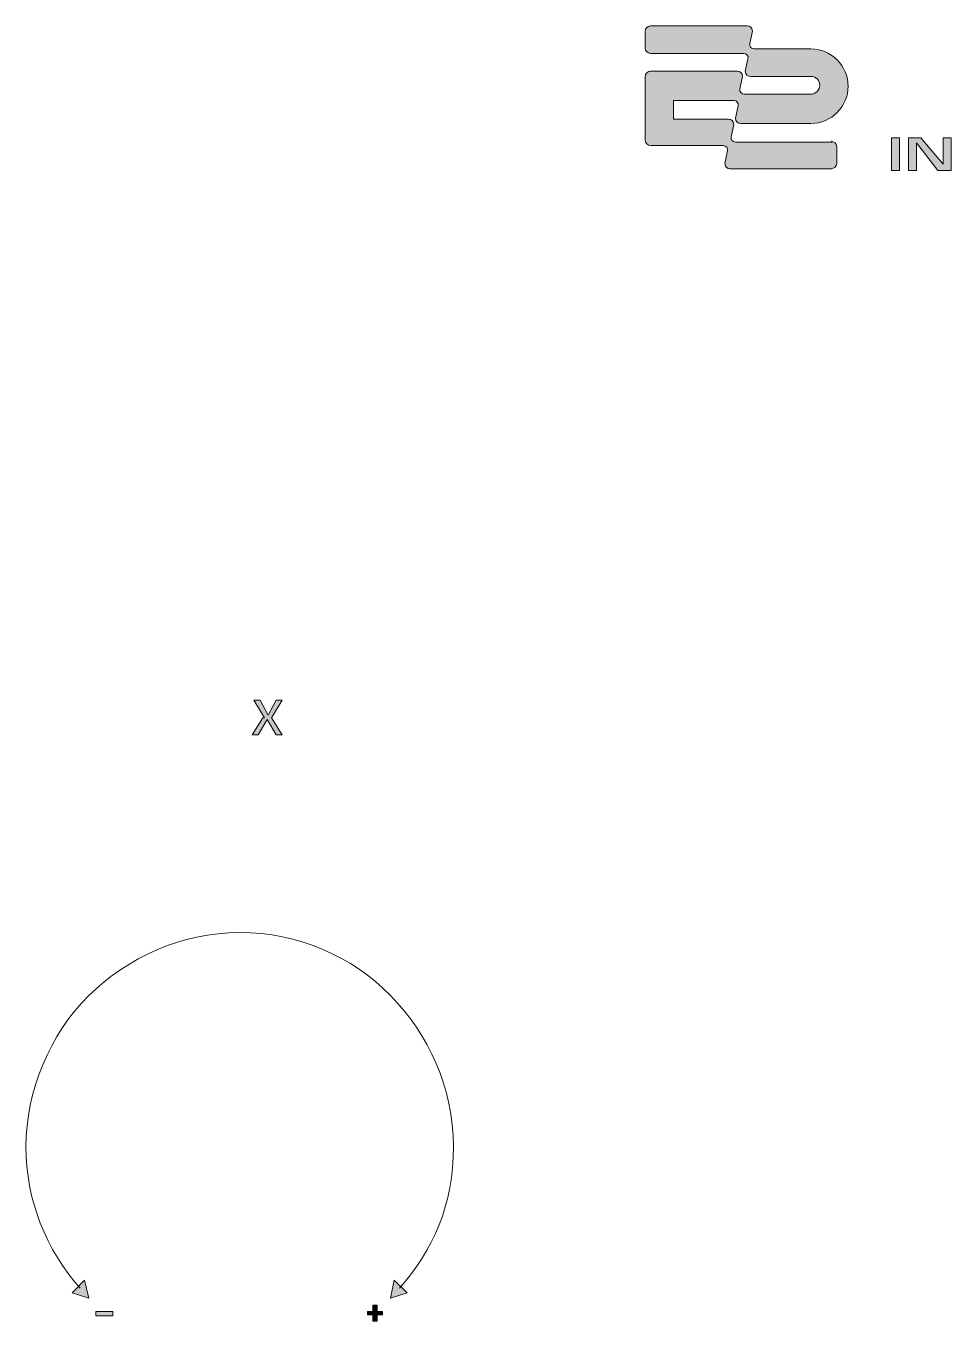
# Model space of a CAD drawing. Header units: millimetres. Extents: x 138 to 215, y 117 to 238.
# Drawn here: x 137.8 to 174.5, y 186.9 to 238.4 of the extents above; entities that cross this region are included whole.
import ezdxf

# ---------------------------------------------------------------- set-up
doc = ezdxf.new("R2010")
doc.units = ezdxf.units.MM
doc.header["$MEASUREMENT"] = 0
doc.layers.add('pink', color=7, linetype='Continuous', lineweight=0)

msp = doc.modelspace()

# ---------------------------------------------------------------- hatches: boundary and pattern name
at = {"layer": 'pink', "true_color": 0xf4a7b0, "transparency": 33554687}
h = msp.add_hatch(color=231, dxfattribs=at)
h.dxf.hatch_style = 2
edge = h.paths.add_edge_path()
edge.add_spline(control_points=[(169.818, 233.777), (169.818, 233.777), (165.973, 233.777), (165.973, 233.777), (165.867, 233.777), (165.761, 233.883), (165.797, 233.989), (165.797, 233.989), (165.903, 234.483), (165.903, 234.483), (165.903, 234.624), (165.797, 234.694), (165.691, 234.694), (165.691, 234.694), (163.504, 234.694), (163.504, 234.694), (163.504, 234.694), (163.504, 235.435), (163.504, 235.435), (163.504, 235.435), (165.903, 235.435), (165.903, 235.435), (166.008, 235.435), (166.114, 235.329), (166.079, 235.223), (166.079, 235.223), (165.973, 234.73), (165.973, 234.73), (165.973, 234.588), (166.079, 234.518), (166.185, 234.518), (166.185, 234.518), (168.972, 234.518), (168.972, 234.518), (169.783, 234.518), (170.453, 235.188), (170.453, 236), (170.453, 236.811), (169.783, 237.481), (168.972, 237.481), (168.972, 237.481), (166.714, 237.481), (166.714, 237.481), (166.608, 237.481), (166.502, 237.587), (166.538, 237.693), (166.538, 237.693), (166.643, 238.187), (166.643, 238.187), (166.643, 238.328), (166.538, 238.398), (166.432, 238.398), (166.432, 238.398), (162.586, 238.398), (162.586, 238.398), (162.481, 238.398), (162.375, 238.293), (162.375, 238.187), (162.375, 238.187), (162.375, 237.516), (162.375, 237.516), (162.375, 237.411), (162.481, 237.305), (162.586, 237.305), (162.586, 237.305), (166.291, 237.305), (166.291, 237.305), (166.396, 237.305), (166.502, 237.199), (166.467, 237.093), (166.467, 237.093), (166.361, 236.599), (166.361, 236.599), (166.361, 236.458), (166.467, 236.388), (166.573, 236.388), (166.573, 236.388), (168.972, 236.388), (168.972, 236.388), (169.183, 236.388), (169.325, 236.211), (169.325, 236.035), (169.325, 235.858), (169.148, 235.682), (168.972, 235.682), (168.972, 235.682), (166.326, 235.682), (166.326, 235.682), (166.22, 235.682), (166.114, 235.788), (166.15, 235.894), (166.15, 235.894), (166.255, 236.388), (166.255, 236.388), (166.255, 236.529), (166.15, 236.599), (166.044, 236.599), (166.044, 236.599), (162.586, 236.599), (162.586, 236.599), (162.481, 236.599), (162.375, 236.493), (162.375, 236.388), (162.375, 236.388), (162.375, 233.848), (162.375, 233.848), (162.375, 233.742), (162.481, 233.636), (162.586, 233.636), (162.586, 233.636), (165.479, 233.636), (165.479, 233.636), (165.585, 233.636), (165.691, 233.53), (165.656, 233.424), (165.656, 233.424), (165.55, 232.93), (165.55, 232.93), (165.55, 232.93), (165.55, 232.93), (165.55, 232.93), (165.55, 232.789), (165.656, 232.719), (165.761, 232.719), (165.761, 232.719), (165.761, 232.719), (165.761, 232.719), (165.761, 232.719), (169.783, 232.719), (169.783, 232.719), (169.889, 232.719), (169.995, 232.825), (169.995, 232.93), (169.995, 232.93), (169.995, 233.601), (169.995, 233.601), (169.995, 233.706), (169.889, 233.812), (169.783, 233.812), (169.783, 233.812), (169.818, 233.777), (169.818, 233.777)], knot_values=[0, 0, 0, 0, 1, 1, 1, 2, 2, 2, 3, 3, 3, 4, 4, 4, 5, 5, 5, 6, 6, 6, 7, 7, 7, 8, 8, 8, 9, 9, 9, 10, 10, 10, 11, 11, 11, 12, 12, 12, 13, 13, 13, 14, 14, 14, 15, 15, 15, 16, 16, 16, 17, 17, 17, 18, 18, 18, 19, 19, 19, 20, 20, 20, 21, 21, 21, 22, 22, 22, 23, 23, 23, 24, 24, 24, 25, 25, 25, 26, 26, 26, 27, 27, 27, 28, 28, 28, 29, 29, 29, 30, 30, 30, 31, 31, 31, 32, 32, 32, 33, 33, 33, 34, 34, 34, 35, 35, 35, 36, 36, 36, 37, 37, 37, 38, 38, 38, 39, 39, 39, 40, 40, 40, 41, 41, 41, 42, 42, 42, 43, 43, 43, 44, 44, 44, 45, 45, 45, 46, 46, 46, 47, 47, 47, 47], degree=3, periodic=0)
h = msp.add_hatch(color=231, dxfattribs=at)
h.dxf.hatch_style = 2
h.paths.add_polyline_path([(172.182, 233.953), (172.5, 233.953), (172.5, 232.648), (172.182, 232.648)])
h = msp.add_hatch(color=231, dxfattribs=at)
h.dxf.hatch_style = 2
h.paths.add_polyline_path([(174.228, 233.953), (174.228, 232.895), (173.346, 233.953), (172.852, 233.953), (172.852, 232.648), (173.17, 232.648), (173.17, 233.742), (174.016, 232.648), (174.546, 232.648), (174.546, 233.953)])
h = msp.add_hatch(color=231, dxfattribs=at)
h.dxf.hatch_style = 2
h.paths.add_polyline_path([(147.241, 210.882), (146.817, 211.587), (147.064, 211.587), (147.382, 210.988), (147.699, 211.587), (147.946, 211.587), (147.523, 210.882), (147.946, 210.211), (147.699, 210.211), (147.346, 210.811), (146.994, 210.211), (146.747, 210.211), (147.17, 210.882)])
h = msp.add_hatch(color=231, dxfattribs=at)
h.dxf.hatch_style = 2
h.paths.add_polyline_path([(140.079, 188.516), (140.256, 187.81), (139.585, 188.022)])
h = msp.add_hatch(color=231, dxfattribs=at)
h.dxf.hatch_style = 2
h.paths.add_polyline_path([(152.391, 188.516), (152.25, 187.81), (152.92, 188.022)])
h = msp.add_hatch(color=231, dxfattribs=at)
h.dxf.hatch_style = 2
h.paths.add_polyline_path([(151.545, 187.14), (151.333, 187.14), (151.333, 187.281), (151.545, 187.281), (151.545, 187.528), (151.721, 187.528), (151.721, 187.281), (151.933, 187.281), (151.933, 187.14), (151.721, 187.14), (151.721, 186.893), (151.545, 186.893)])
h = msp.add_hatch(color=231, dxfattribs=at)
h.dxf.hatch_style = 2
h.paths.add_polyline_path([(140.538, 187.281), (141.208, 187.281), (141.208, 187.105), (140.538, 187.105)])

# ---------------------------------------------------------------- linework, layer by layer
at = {"layer": 'pink', "color": 18, "lineweight": 0, "true_color": 0x000000}
for points in [[(172.182, 233.953), (172.5, 233.953), (172.5, 232.648), (172.182, 232.648)], [(172.182, 233.953), (172.5, 233.953), (172.5, 232.648), (172.182, 232.648)], [(174.228, 233.953), (174.228, 232.895), (174.228, 232.895), (173.346, 233.953), (172.852, 233.953), (172.852, 232.648), (173.17, 232.648), (173.17, 233.742), (173.17, 233.742), (174.016, 232.648), (174.546, 232.648), (174.546, 233.953)], [(174.228, 233.953), (174.228, 232.895), (173.346, 233.953), (172.852, 233.953), (172.852, 232.648), (173.17, 232.648), (173.17, 233.742), (174.016, 232.648), (174.546, 232.648), (174.546, 233.953)], [(147.241, 210.882), (146.817, 211.587), (147.064, 211.587), (147.382, 210.988), (147.699, 211.587), (147.946, 211.587), (147.523, 210.882), (147.946, 210.211), (147.699, 210.211), (147.346, 210.811), (146.994, 210.211), (146.747, 210.211), (147.17, 210.882)], [(147.241, 210.882), (146.817, 211.587), (147.064, 211.587), (147.382, 210.988), (147.699, 211.587), (147.946, 211.587), (147.523, 210.882), (147.946, 210.211), (147.699, 210.211), (147.346, 210.811), (146.994, 210.211), (146.747, 210.211), (147.17, 210.882)], [(140.079, 188.516), (140.256, 187.81), (139.585, 188.022)], [(140.079, 188.516), (140.256, 187.81), (139.585, 188.022)], [(152.391, 188.516), (152.25, 187.81), (152.92, 188.022)], [(152.391, 188.516), (152.25, 187.81), (152.92, 188.022)], [(151.545, 187.14), (151.333, 187.14), (151.333, 187.281), (151.545, 187.281), (151.545, 187.528), (151.721, 187.528), (151.721, 187.281), (151.933, 187.281), (151.933, 187.14), (151.721, 187.14), (151.721, 186.893), (151.545, 186.893)], [(151.545, 187.14), (151.333, 187.14), (151.333, 187.281), (151.545, 187.281), (151.545, 187.528), (151.721, 187.528), (151.721, 187.281), (151.933, 187.281), (151.933, 187.14), (151.721, 187.14), (151.721, 186.893), (151.545, 186.893)], [(140.538, 187.281), (141.208, 187.281), (141.208, 187.105), (140.538, 187.105)], [(140.538, 187.281), (141.208, 187.281), (141.208, 187.105), (140.538, 187.105)]]:
    msp.add_lwpolyline(points, close=True, dxfattribs=at)
at = {"layer": 'pink'}
for points in [[(172.182, 233.953), (172.5, 233.953), (172.5, 232.648), (172.182, 232.648)], [(174.228, 233.953), (174.228, 232.895), (173.346, 233.953), (172.852, 233.953), (172.852, 232.648), (173.17, 232.648), (173.17, 233.742), (174.016, 232.648), (174.546, 232.648), (174.546, 233.953)], [(147.241, 210.882), (146.817, 211.587), (147.064, 211.587), (147.382, 210.988), (147.699, 211.587), (147.946, 211.587), (147.523, 210.882), (147.946, 210.211), (147.699, 210.211), (147.346, 210.811), (146.994, 210.211), (146.747, 210.211), (147.17, 210.882)], [(140.079, 188.516), (140.256, 187.81), (139.585, 188.022)], [(152.391, 188.516), (152.25, 187.81), (152.92, 188.022)], [(151.545, 187.14), (151.333, 187.14), (151.333, 187.281), (151.545, 187.281), (151.545, 187.528), (151.721, 187.528), (151.721, 187.281), (151.933, 187.281), (151.933, 187.14), (151.721, 187.14), (151.721, 186.893), (151.545, 186.893)], [(140.538, 187.281), (141.208, 187.281), (141.208, 187.105), (140.538, 187.105)]]:
    msp.add_lwpolyline(points, close=True, dxfattribs=at)
at = {"layer": 'pink', "color": 18, "lineweight": 0, "true_color": 0x000000}
for points, knots in [([(169.818, 233.777), (169.818, 233.777), (165.973, 233.777), (165.973, 233.777), (165.867, 233.777), (165.761, 233.883), (165.797, 233.989), (165.797, 233.989), (165.903, 234.483), (165.903, 234.483), (165.903, 234.624), (165.797, 234.694), (165.691, 234.694), (165.691, 234.694), (163.504, 234.694), (163.504, 234.694), (163.504, 234.694), (163.504, 235.435), (163.504, 235.435), (163.504, 235.435), (165.903, 235.435), (165.903, 235.435), (166.008, 235.435), (166.114, 235.329), (166.079, 235.223), (166.079, 235.223), (165.973, 234.73), (165.973, 234.73), (165.973, 234.588), (166.079, 234.518), (166.185, 234.518), (166.185, 234.518), (168.972, 234.518), (168.972, 234.518), (169.783, 234.518), (170.453, 235.188), (170.453, 236), (170.453, 236.811), (169.783, 237.481), (168.972, 237.481), (168.972, 237.481), (166.714, 237.481), (166.714, 237.481), (166.608, 237.481), (166.502, 237.587), (166.538, 237.693), (166.538, 237.693), (166.643, 238.187), (166.643, 238.187), (166.643, 238.328), (166.538, 238.398), (166.432, 238.398), (166.432, 238.398), (162.586, 238.398), (162.586, 238.398), (162.481, 238.398), (162.375, 238.293), (162.375, 238.187), (162.375, 238.187), (162.375, 237.516), (162.375, 237.516), (162.375, 237.411), (162.481, 237.305), (162.586, 237.305), (162.586, 237.305), (166.291, 237.305), (166.291, 237.305), (166.396, 237.305), (166.502, 237.199), (166.467, 237.093), (166.467, 237.093), (166.361, 236.599), (166.361, 236.599), (166.361, 236.458), (166.467, 236.388), (166.573, 236.388), (166.573, 236.388), (168.972, 236.388), (168.972, 236.388), (169.183, 236.388), (169.325, 236.211), (169.325, 236.035), (169.325, 235.858), (169.148, 235.682), (168.972, 235.682), (168.972, 235.682), (166.326, 235.682), (166.326, 235.682), (166.22, 235.682), (166.114, 235.788), (166.15, 235.894), (166.15, 235.894), (166.255, 236.388), (166.255, 236.388), (166.255, 236.529), (166.15, 236.599), (166.044, 236.599), (166.044, 236.599), (162.586, 236.599), (162.586, 236.599), (162.481, 236.599), (162.375, 236.493), (162.375, 236.388), (162.375, 236.388), (162.375, 233.848), (162.375, 233.848), (162.375, 233.742), (162.481, 233.636), (162.586, 233.636), (162.586, 233.636), (165.479, 233.636), (165.479, 233.636), (165.585, 233.636), (165.691, 233.53), (165.656, 233.424), (165.656, 233.424), (165.55, 232.93), (165.55, 232.93), (165.55, 232.93), (165.55, 232.93), (165.55, 232.93), (165.55, 232.789), (165.656, 232.719), (165.761, 232.719), (165.761, 232.719), (165.761, 232.719), (165.761, 232.719), (165.761, 232.719), (169.783, 232.719), (169.783, 232.719), (169.889, 232.719), (169.995, 232.825), (169.995, 232.93), (169.995, 232.93), (169.995, 233.601), (169.995, 233.601), (169.995, 233.706), (169.889, 233.812), (169.783, 233.812)], [0, 0, 0, 0, 1, 1, 1, 2, 2, 2, 3, 3, 3, 4, 4, 4, 5, 5, 5, 6, 6, 6, 7, 7, 7, 8, 8, 8, 9, 9, 9, 10, 10, 10, 11, 11, 11, 12, 12, 12, 13, 13, 13, 14, 14, 14, 15, 15, 15, 16, 16, 16, 17, 17, 17, 18, 18, 18, 19, 19, 19, 20, 20, 20, 21, 21, 21, 22, 22, 22, 23, 23, 23, 24, 24, 24, 25, 25, 25, 26, 26, 26, 27, 27, 27, 28, 28, 28, 29, 29, 29, 30, 30, 30, 31, 31, 31, 32, 32, 32, 33, 33, 33, 34, 34, 34, 35, 35, 35, 36, 36, 36, 37, 37, 37, 38, 38, 38, 39, 39, 39, 40, 40, 40, 41, 41, 41, 42, 42, 42, 43, 43, 43, 44, 44, 44, 45, 45, 45, 46, 46, 46, 46]), ([(169.818, 233.777), (169.818, 233.777), (165.973, 233.777), (165.973, 233.777), (165.867, 233.777), (165.761, 233.883), (165.797, 233.989), (165.797, 233.989), (165.903, 234.483), (165.903, 234.483), (165.903, 234.624), (165.797, 234.694), (165.691, 234.694), (165.691, 234.694), (163.504, 234.694), (163.504, 234.694), (163.504, 234.694), (163.504, 235.435), (163.504, 235.435), (163.504, 235.435), (165.903, 235.435), (165.903, 235.435), (166.008, 235.435), (166.114, 235.329), (166.079, 235.223), (166.079, 235.223), (165.973, 234.73), (165.973, 234.73), (165.973, 234.588), (166.079, 234.518), (166.185, 234.518), (166.185, 234.518), (168.972, 234.518), (168.972, 234.518), (169.783, 234.518), (170.453, 235.188), (170.453, 236), (170.453, 236.811), (169.783, 237.481), (168.972, 237.481), (168.972, 237.481), (166.714, 237.481), (166.714, 237.481), (166.608, 237.481), (166.502, 237.587), (166.538, 237.693), (166.538, 237.693), (166.643, 238.187), (166.643, 238.187), (166.643, 238.328), (166.538, 238.398), (166.432, 238.398), (166.432, 238.398), (162.586, 238.398), (162.586, 238.398), (162.481, 238.398), (162.375, 238.293), (162.375, 238.187), (162.375, 238.187), (162.375, 237.516), (162.375, 237.516), (162.375, 237.411), (162.481, 237.305), (162.586, 237.305), (162.586, 237.305), (166.291, 237.305), (166.291, 237.305), (166.396, 237.305), (166.502, 237.199), (166.467, 237.093), (166.467, 237.093), (166.361, 236.599), (166.361, 236.599), (166.361, 236.458), (166.467, 236.388), (166.573, 236.388), (166.573, 236.388), (168.972, 236.388), (168.972, 236.388), (169.183, 236.388), (169.325, 236.211), (169.325, 236.035), (169.325, 235.858), (169.148, 235.682), (168.972, 235.682), (168.972, 235.682), (166.326, 235.682), (166.326, 235.682), (166.22, 235.682), (166.114, 235.788), (166.15, 235.894), (166.15, 235.894), (166.255, 236.388), (166.255, 236.388), (166.255, 236.529), (166.15, 236.599), (166.044, 236.599), (166.044, 236.599), (162.586, 236.599), (162.586, 236.599), (162.481, 236.599), (162.375, 236.493), (162.375, 236.388), (162.375, 236.388), (162.375, 233.848), (162.375, 233.848), (162.375, 233.742), (162.481, 233.636), (162.586, 233.636), (162.586, 233.636), (165.479, 233.636), (165.479, 233.636), (165.585, 233.636), (165.691, 233.53), (165.656, 233.424), (165.656, 233.424), (165.55, 232.93), (165.55, 232.93), (165.55, 232.93), (165.55, 232.93), (165.55, 232.93), (165.55, 232.789), (165.656, 232.719), (165.761, 232.719), (165.761, 232.719), (165.761, 232.719), (165.761, 232.719), (165.761, 232.719), (169.783, 232.719), (169.783, 232.719), (169.889, 232.719), (169.995, 232.825), (169.995, 232.93), (169.995, 232.93), (169.995, 233.601), (169.995, 233.601), (169.995, 233.706), (169.889, 233.812), (169.783, 233.812), (169.783, 233.812), (169.818, 233.777), (169.818, 233.777)], [0, 0, 0, 0, 1, 1, 1, 2, 2, 2, 3, 3, 3, 4, 4, 4, 5, 5, 5, 6, 6, 6, 7, 7, 7, 8, 8, 8, 9, 9, 9, 10, 10, 10, 11, 11, 11, 12, 12, 12, 13, 13, 13, 14, 14, 14, 15, 15, 15, 16, 16, 16, 17, 17, 17, 18, 18, 18, 19, 19, 19, 20, 20, 20, 21, 21, 21, 22, 22, 22, 23, 23, 23, 24, 24, 24, 25, 25, 25, 26, 26, 26, 27, 27, 27, 28, 28, 28, 29, 29, 29, 30, 30, 30, 31, 31, 31, 32, 32, 32, 33, 33, 33, 34, 34, 34, 35, 35, 35, 36, 36, 36, 37, 37, 37, 38, 38, 38, 39, 39, 39, 40, 40, 40, 41, 41, 41, 42, 42, 42, 43, 43, 43, 44, 44, 44, 45, 45, 45, 46, 46, 46, 47, 47, 47, 47])]:
    msp.add_open_spline(points, degree=3, knots=knots, dxfattribs=at)
at = {"layer": 'pink'}
msp.add_open_spline([(169.818, 233.777), (169.818, 233.777), (165.973, 233.777), (165.973, 233.777), (165.867, 233.777), (165.761, 233.883), (165.797, 233.989), (165.797, 233.989), (165.903, 234.483), (165.903, 234.483), (165.903, 234.624), (165.797, 234.694), (165.691, 234.694), (165.691, 234.694), (163.504, 234.694), (163.504, 234.694), (163.504, 234.694), (163.504, 235.435), (163.504, 235.435), (163.504, 235.435), (165.903, 235.435), (165.903, 235.435), (166.008, 235.435), (166.114, 235.329), (166.079, 235.223), (166.079, 235.223), (165.973, 234.73), (165.973, 234.73), (165.973, 234.588), (166.079, 234.518), (166.185, 234.518), (166.185, 234.518), (168.972, 234.518), (168.972, 234.518), (169.783, 234.518), (170.453, 235.188), (170.453, 236), (170.453, 236.811), (169.783, 237.481), (168.972, 237.481), (168.972, 237.481), (166.714, 237.481), (166.714, 237.481), (166.608, 237.481), (166.502, 237.587), (166.538, 237.693), (166.538, 237.693), (166.643, 238.187), (166.643, 238.187), (166.643, 238.328), (166.538, 238.398), (166.432, 238.398), (166.432, 238.398), (162.586, 238.398), (162.586, 238.398), (162.481, 238.398), (162.375, 238.293), (162.375, 238.187), (162.375, 238.187), (162.375, 237.516), (162.375, 237.516), (162.375, 237.411), (162.481, 237.305), (162.586, 237.305), (162.586, 237.305), (166.291, 237.305), (166.291, 237.305), (166.396, 237.305), (166.502, 237.199), (166.467, 237.093), (166.467, 237.093), (166.361, 236.599), (166.361, 236.599), (166.361, 236.458), (166.467, 236.388), (166.573, 236.388), (166.573, 236.388), (168.972, 236.388), (168.972, 236.388), (169.183, 236.388), (169.325, 236.211), (169.325, 236.035), (169.325, 235.858), (169.148, 235.682), (168.972, 235.682), (168.972, 235.682), (166.326, 235.682), (166.326, 235.682), (166.22, 235.682), (166.114, 235.788), (166.15, 235.894), (166.15, 235.894), (166.255, 236.388), (166.255, 236.388), (166.255, 236.529), (166.15, 236.599), (166.044, 236.599), (166.044, 236.599), (162.586, 236.599), (162.586, 236.599), (162.481, 236.599), (162.375, 236.493), (162.375, 236.388), (162.375, 236.388), (162.375, 233.848), (162.375, 233.848), (162.375, 233.742), (162.481, 233.636), (162.586, 233.636), (162.586, 233.636), (165.479, 233.636), (165.479, 233.636), (165.585, 233.636), (165.691, 233.53), (165.656, 233.424), (165.656, 233.424), (165.55, 232.93), (165.55, 232.93), (165.55, 232.93), (165.55, 232.93), (165.55, 232.93), (165.55, 232.789), (165.656, 232.719), (165.761, 232.719), (165.761, 232.719), (165.761, 232.719), (165.761, 232.719), (165.761, 232.719), (169.783, 232.719), (169.783, 232.719), (169.889, 232.719), (169.995, 232.825), (169.995, 232.93), (169.995, 232.93), (169.995, 233.601), (169.995, 233.601), (169.995, 233.706), (169.889, 233.812), (169.783, 233.812), (169.783, 233.812), (169.818, 233.777), (169.818, 233.777)], degree=3, knots=[0, 0, 0, 0, 1, 1, 1, 2, 2, 2, 3, 3, 3, 4, 4, 4, 5, 5, 5, 6, 6, 6, 7, 7, 7, 8, 8, 8, 9, 9, 9, 10, 10, 10, 11, 11, 11, 12, 12, 12, 13, 13, 13, 14, 14, 14, 15, 15, 15, 16, 16, 16, 17, 17, 17, 18, 18, 18, 19, 19, 19, 20, 20, 20, 21, 21, 21, 22, 22, 22, 23, 23, 23, 24, 24, 24, 25, 25, 25, 26, 26, 26, 27, 27, 27, 28, 28, 28, 29, 29, 29, 30, 30, 30, 31, 31, 31, 32, 32, 32, 33, 33, 33, 34, 34, 34, 35, 35, 35, 36, 36, 36, 37, 37, 37, 38, 38, 38, 39, 39, 39, 40, 40, 40, 41, 41, 41, 42, 42, 42, 43, 43, 43, 44, 44, 44, 45, 45, 45, 46, 46, 46, 47, 47, 47, 47], dxfattribs=at)
at = {"layer": 'pink', "color": 231, "lineweight": 18, "true_color": 0xf4a7b0}
msp.add_open_spline([(139.903, 188.198), (138.562, 189.715), (137.751, 191.691), (137.751, 193.843), (137.751, 195.995), (138.703, 198.323), (140.256, 199.84), (141.808, 201.357), (143.925, 202.345), (146.253, 202.345), (148.581, 202.345), (150.733, 201.392), (152.25, 199.84), (153.767, 198.288), (154.755, 196.171), (154.755, 193.843), (154.755, 191.514), (153.943, 189.715), (152.603, 188.198)], degree=3, knots=[0, 0, 0, 0, 1, 1, 1, 2, 2, 2, 3, 3, 3, 4, 4, 4, 5, 5, 5, 6, 6, 6, 6], dxfattribs=at)

doc.saveas('drawing.dxf')
